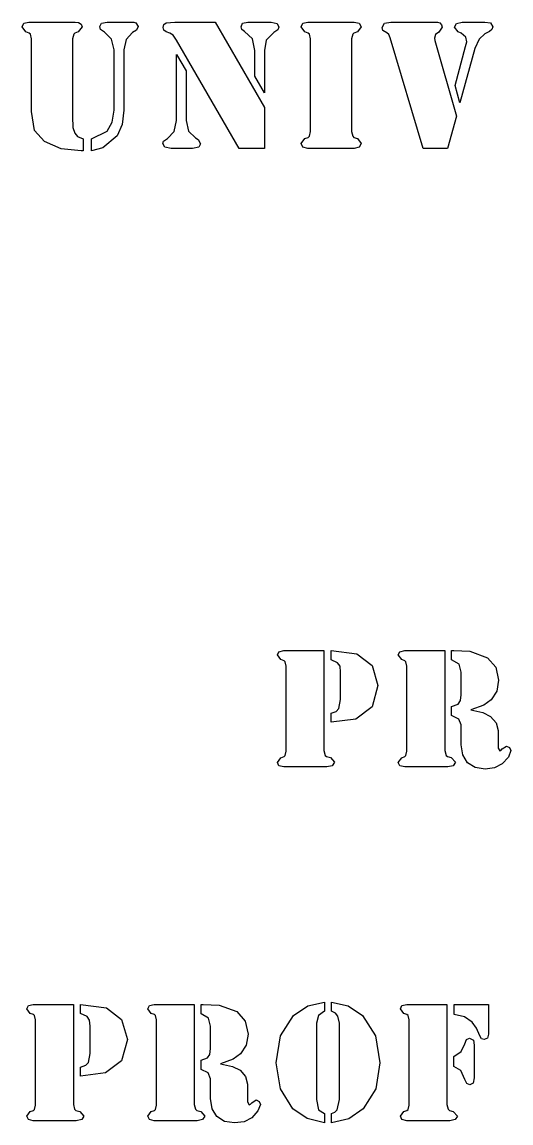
# Model space of a CAD drawing. Extents: x -1 to 447, y 185 to 440.
# Drawn here: x 161.66 to 182.28, y 268.36 to 314.79 of the extents above; entities that cross this region are included whole.
import ezdxf

# ---------------------------------------------------------------- set-up
doc = ezdxf.new("R2010")
doc.units = 0

msp = doc.modelspace()

# ---------------------------------------------------------------- linework, layer by layer
at = {"layer": 'Visible'}
for p, q in [((161.736413, 314.733305), (161.954958, 314.787994)), ((161.954958, 314.787994), (162.056558, 314.787994)), ((162.056558, 314.787994), (163.798837, 314.787994)), ((163.798837, 314.787994), (163.900437, 314.787994)), ((163.900437, 314.787994), (164.040931, 314.772358)), ((164.040931, 314.772358), (164.150468, 314.702031)), ((165.013538, 314.745026), (165.255896, 314.787994)), ((165.255896, 314.787994), (166.212893, 314.787994)), ((166.212893, 314.787994), (166.372965, 314.780189)), ((166.372965, 314.780189), (166.454986, 314.752831)), ((167.74086, 314.760637), (168.100163, 314.787994)), ((168.100163, 314.787994), (169.811221, 314.787994)), ((169.811221, 314.787994), (171.889256, 311.178633)), ((170.96348, 314.737221), (171.186259, 314.787994)), ((171.186259, 314.787994), (172.162835, 314.787994)), ((172.162835, 314.787994), (172.424508, 314.7255)), ((173.503213, 314.733305), (173.722023, 314.787994)), ((173.722023, 314.787994), (173.823623, 314.787994)), ((173.823623, 314.787994), (175.565902, 314.787994)), ((175.565902, 314.787994), (175.667237, 314.787994)), ((175.667237, 314.787994), (175.882078, 314.733305)), ((176.949406, 314.737221), (177.218752, 314.787994)), ((177.218752, 314.787994), (178.957062, 314.787994)), ((178.957062, 314.787994), (179.179841, 314.780189)), ((179.179841, 314.780189), (179.281441, 314.748942)), ((179.988407, 314.729389), (180.226531, 314.787994)), ((180.226531, 314.787994), (181.183528, 314.787994)), ((181.183528, 314.787994), (181.417949, 314.752831)), ((161.662065, 314.580958), (161.736413, 314.733305)), ((161.818434, 314.373922), (161.662065, 314.580958)), ((161.966865, 314.319233), (161.818434, 314.373922)), ((162.013696, 314.276264), (161.966865, 314.319233)), ((163.884827, 314.319233), (163.8417, 314.276264)), ((164.036962, 314.373922), (163.884827, 314.319233)), ((164.193331, 314.580958), (164.036962, 314.373922)), ((164.150468, 314.702031), (164.193331, 314.580958)), ((164.939455, 314.600484), (165.013538, 314.745026)), ((164.974644, 314.46769), (164.939455, 314.600484)), ((165.134717, 314.362201), (164.974644, 314.46769)), ((165.442427, 314.070207), (165.134717, 314.362201)), ((166.326134, 314.342701), (166.056524, 314.053618)), ((166.494144, 314.448164), (166.326134, 314.342701)), ((166.454986, 314.752831), (166.556586, 314.592679)), ((166.556586, 314.592679), (166.494144, 314.448164)), ((167.612008, 314.557516), (167.647197, 314.678616)), ((167.647197, 314.444248), (167.612008, 314.557516)), ((167.647197, 314.678616), (167.74086, 314.760637)), ((167.74086, 314.373922), (167.647197, 314.444248)), ((167.889291, 314.319233), (167.74086, 314.373922)), ((168.030049, 314.233296), (167.889291, 314.319233)), ((170.89707, 314.584874), (170.96348, 314.737221)), ((170.928291, 314.46769), (170.89707, 314.584874)), ((171.041532, 314.385643), (170.928291, 314.46769)), ((171.377553, 314.084865), (171.041532, 314.385643)), ((172.276077, 314.342675), (171.963604, 314.018455)), ((172.45176, 314.452053), (172.276077, 314.342675)), ((172.424508, 314.7255), (172.490918, 314.577042)), ((172.490918, 314.577042), (172.45176, 314.452053)), ((173.429129, 314.584874), (173.503213, 314.733305)), ((173.585233, 314.373922), (173.429129, 314.584874)), ((173.733664, 314.319233), (173.585233, 314.373922)), ((173.78076, 314.276264), (173.733664, 314.319233)), ((175.651627, 314.319233), (175.608764, 314.276264)), ((175.804026, 314.373922), (175.651627, 314.319233)), ((175.960395, 314.584874), (175.804026, 314.373922)), ((175.882078, 314.733305), (175.960395, 314.584874)), ((176.843838, 314.553627), (176.949406, 314.737221)), ((176.882996, 314.424722), (176.843838, 314.553627)), ((177.047037, 314.330954), (176.882996, 314.424722)), ((177.132762, 314.264543), (177.047037, 314.330954)), ((179.238314, 314.366117), (179.09782, 314.260654)), ((179.375103, 314.573153), (179.238314, 314.366117)), ((179.281441, 314.748942), (179.347851, 314.670811)), ((179.347851, 314.670811), (179.375103, 314.573153)), ((179.902417, 314.569237), (179.988407, 314.729389)), ((180.054817, 314.370033), (179.902417, 314.569237)), ((180.183669, 314.323149), (180.054817, 314.370033)), ((180.378931, 314.14347), (180.183669, 314.323149)), ((181.375086, 314.389559), (181.175855, 314.295791)), ((181.480655, 314.46769), (181.375086, 314.389559)), ((181.417949, 314.752831), (181.511875, 314.584874)), ((181.511875, 314.584874), (181.480655, 314.46769)), ((162.060527, 314.07706), (162.013696, 314.276264)), ((162.060527, 311.014565), (162.060527, 314.07706)), ((163.8417, 314.276264), (163.794869, 314.077033)), ((163.794869, 314.077033), (163.794869, 310.799723)), ((165.544821, 313.61613), (165.442427, 314.070207)), ((166.056524, 314.053618), (165.958893, 313.61613)), ((168.170542, 314.026286), (168.030049, 314.233296)), ((170.822987, 309.455986), (168.170542, 314.026286)), ((171.475184, 313.584883), (171.377553, 314.084865)), ((171.963604, 314.018455), (171.889256, 313.584883)), ((173.827591, 314.07706), (173.78076, 314.276264)), ((173.827591, 310.16692), (173.827591, 314.07706)), ((175.608764, 314.276264), (175.561933, 314.07706)), ((175.561933, 314.07706), (175.561933, 310.16692)), ((177.1915, 314.123918), (177.132762, 314.264543)), ((178.582148, 309.455986), (177.1915, 314.123918)), ((179.09782, 314.260654), (179.062631, 314.112223)), ((179.062631, 314.112223), (179.074272, 314.002844)), ((179.074272, 314.002844), (179.980469, 310.823165)), ((180.371258, 313.760645), (180.418089, 313.952044)), ((180.418089, 313.952044), (180.378931, 314.14347)), ((180.933762, 314.061423), (180.757814, 313.666903)), ((181.175855, 314.295791), (180.933762, 314.061423)), ((165.544821, 311.069254), (165.544821, 313.61613)), ((165.958893, 313.61613), (165.958893, 311.065365)), ((168.174511, 313.416899), (168.588583, 312.729406)), ((168.174511, 310.635655), (168.174511, 313.416899)), ((171.475184, 312.502844), (171.475184, 313.584883)), ((171.889256, 313.584883), (171.889256, 311.803631)), ((179.921996, 312.116129), (180.371258, 313.760645)), ((180.757814, 313.666903), (180.1289, 311.381753)), ((168.588583, 312.729406), (168.588583, 310.635655)), ((171.889256, 311.803631), (171.475184, 312.502844)), ((180.1289, 311.381753), (179.921996, 312.116129)), ((165.470737, 310.558503), (165.544821, 311.069254)), ((165.958893, 311.065365), (165.886662, 310.467698)), ((171.889256, 311.178633), (171.889256, 309.455986)), ((162.193348, 310.217694), (162.060527, 311.014565)), ((162.060527, 311.014565), (162.060527, 311.014565)), ((163.794869, 310.799723), (163.810479, 310.334877)), ((168.080849, 310.173746), (168.174511, 310.635655)), ((168.588583, 310.635655), (168.678277, 310.186446)), ((179.980469, 310.823165), (179.609524, 309.455986)), ((162.615093, 309.752848), (162.193348, 310.217694)), ((163.810479, 310.334877), (163.884827, 310.10051)), ((164.595761, 309.862226), (165.247958, 310.18253)), ((165.247958, 310.18253), (165.470737, 310.558503)), ((165.886662, 310.467698), (165.669968, 309.987242)), ((167.799597, 309.881753), (168.080849, 310.173746)), ((168.678277, 310.186446), (168.971435, 309.897389)), ((173.78076, 309.967689), (173.827591, 310.16692)), ((175.561933, 310.16692), (175.608764, 309.967689)), ((163.306713, 309.440349), (162.615093, 309.752848)), ((163.884827, 310.10051), (163.998068, 309.959884)), ((163.998068, 309.959884), (164.236193, 309.862226)), ((164.236193, 309.862226), (164.236193, 309.350496)), ((164.595761, 309.350496), (164.595761, 309.862226)), ((165.669968, 309.987242), (165.064338, 309.487233)), ((167.600366, 309.659106), (167.635555, 309.768485)), ((167.689266, 309.506759), (167.600366, 309.659106)), ((167.635555, 309.768485), (167.799597, 309.881753)), ((168.971435, 309.897389), (169.088645, 309.830979)), ((169.088645, 309.830979), (169.189981, 309.65519)), ((173.429129, 309.659106), (173.585233, 309.870031)), ((173.503213, 309.506759), (173.429129, 309.659106)), ((173.585233, 309.870031), (173.733664, 309.920805)), ((173.733664, 309.920805), (173.78076, 309.967689)), ((175.608764, 309.967689), (175.651627, 309.920805)), ((175.651627, 309.920805), (175.804026, 309.870031)), ((175.804026, 309.870031), (175.960395, 309.659106)), ((175.960395, 309.659106), (175.882078, 309.506759)), ((164.150468, 309.350496), (163.306713, 309.440349)), ((164.236193, 309.350496), (164.150468, 309.350496)), ((165.064338, 309.487233), (164.595761, 309.350523)), ((164.595761, 309.350523), (164.595761, 309.350496)), ((167.955701, 309.455986), (167.689266, 309.506759)), ((168.858194, 309.455986), (167.955701, 309.455986)), ((169.115897, 309.506759), (168.858194, 309.455986)), ((169.189981, 309.65519), (169.115897, 309.506759)), ((171.889256, 309.455986), (170.822987, 309.455986)), ((173.722023, 309.455986), (173.503213, 309.506759)), ((173.823623, 309.455986), (173.722023, 309.455986)), ((175.565902, 309.455986), (173.823623, 309.455986)), ((175.667237, 309.455986), (175.565902, 309.455986)), ((175.882078, 309.506759), (175.667237, 309.455986)), ((179.609524, 309.455986), (178.582148, 309.455986)), ((172.430329, 288.098396), (172.498591, 288.234894)), ((172.573997, 287.904457), (172.430329, 288.098396)), ((172.498591, 288.234894), (172.699674, 288.285165)), ((172.710522, 287.854186), (172.573997, 287.904457)), ((172.699674, 288.285165), (172.793072, 288.285165)), ((172.753384, 287.814684), (172.710522, 287.854186)), ((172.793072, 288.285165), (174.391153, 288.285165)), ((174.391153, 288.285165), (174.391153, 284.065172)), ((174.693042, 287.897286), (174.693042, 288.285165)), ((174.693042, 288.285165), (175.784712, 288.145095)), ((174.972971, 287.771583), (174.693042, 287.897286)), ((175.784712, 288.145095), (176.427649, 287.649478)), ((177.53096, 288.098396), (177.598958, 288.234894)), ((177.674628, 287.904457), (177.53096, 288.098396)), ((177.598958, 288.234894), (177.800305, 288.285165)), ((177.810888, 287.854186), (177.674628, 287.904457)), ((177.800305, 288.285165), (177.893703, 288.285165)), ((177.854016, 287.814684), (177.810888, 287.854186)), ((177.893703, 288.285165), (179.491784, 288.285165)), ((179.491784, 288.285165), (179.491784, 284.065172)), ((179.775417, 287.886518), (179.775417, 288.285165)), ((179.775417, 288.285165), (179.868815, 288.285165)), ((180.091594, 287.710517), (179.775417, 287.886518)), ((179.868815, 288.285165), (180.547735, 288.256431)), ((180.547735, 288.256431), (181.291213, 287.983488)), ((181.291213, 287.983488), (181.643902, 287.578543)), ((172.796511, 287.631513), (172.753384, 287.814684)), ((172.796511, 284.036438), (172.796511, 287.631513)), ((175.073513, 287.620744), (174.972971, 287.771583)), ((175.098648, 287.369338), (175.073513, 287.620744)), ((176.427649, 287.649478), (176.668155, 286.812655)), ((177.897143, 287.631513), (177.854016, 287.814684)), ((177.897143, 284.036438), (177.897143, 287.631513)), ((180.181288, 287.372936), (180.091594, 287.710517)), ((180.181288, 286.421178), (180.181288, 287.372936)), ((181.643902, 287.578543), (181.761642, 287.03173)), ((175.098648, 286.220068), (175.098648, 287.369338)), ((181.761642, 287.03173), (181.682532, 286.571117)), ((176.668155, 286.812655), (176.423944, 285.907596)), ((181.682532, 286.571117), (181.445465, 286.202103)), ((175.023242, 285.842958), (175.098648, 286.220068)), ((179.779121, 285.929133), (180.055611, 286.029701)), ((180.055611, 286.029701), (180.152713, 286.176968)), ((180.152713, 286.176968), (180.181288, 286.421178)), ((181.132993, 285.97943), (180.594302, 285.785491)), ((181.445465, 286.202103), (181.132993, 285.97943)), ((174.696482, 285.645421), (174.912117, 285.720827)), ((174.696482, 285.26114), (174.696482, 285.645421)), ((174.912117, 285.720827), (175.023242, 285.842958)), ((176.423944, 285.907596), (175.741585, 285.394014)), ((179.779121, 285.544853), (179.779121, 285.929133)), ((180.077306, 285.397612), (179.779121, 285.544853)), ((180.594302, 285.785491), (181.100714, 285.674154)), ((180.594302, 285.785491), (180.594302, 285.785491)), ((181.100714, 285.674154), (181.424034, 285.508949)), ((175.741585, 285.394014), (174.696482, 285.26114)), ((174.696482, 285.26114), (174.696482, 285.26114)), ((180.177848, 285.149804), (180.077306, 285.397612)), ((180.181288, 284.916336), (180.177848, 285.149804)), ((181.424034, 285.508949), (181.653957, 285.243175)), ((181.653957, 285.243175), (181.736506, 284.916336)), ((180.181288, 284.312981), (180.181288, 284.916336)), ((181.736506, 284.916336), (181.736506, 284.17291)), ((180.247698, 283.881102), (180.181288, 284.312981)), ((181.736506, 284.17291), (181.811913, 284.057975)), ((181.858479, 284.072342), (181.916158, 284.13698)), ((181.916158, 284.13698), (182.09925, 284.259111)), ((182.09925, 284.259111), (182.221223, 284.194447)), ((182.221223, 284.194447), (182.282341, 284.065172)), ((172.430329, 283.569529), (172.573997, 283.763468)), ((172.573997, 283.763468), (172.710522, 283.810167)), ((172.710522, 283.810167), (172.753384, 283.853268)), ((172.753384, 283.853268), (172.796511, 284.036438)), ((174.391153, 284.065172), (174.445128, 283.864036)), ((174.445128, 283.864036), (174.499103, 283.817337)), ((174.499103, 283.817337), (174.664203, 283.774263)), ((174.664203, 283.774263), (174.836711, 283.576725)), ((177.53096, 283.569529), (177.674628, 283.763468)), ((177.674628, 283.763468), (177.810888, 283.810167)), ((177.810888, 283.810167), (177.854016, 283.853268)), ((177.854016, 283.853268), (177.897143, 284.036438)), ((179.491784, 284.065172), (179.545759, 283.864036)), ((179.545759, 283.864036), (179.59947, 283.817337)), ((179.59947, 283.817337), (179.764834, 283.774263)), ((179.764834, 283.774263), (179.937077, 283.576725)), ((180.447193, 283.555162), (180.247698, 283.881102)), ((181.811913, 284.057975), (181.858479, 284.072342)), ((182.174656, 283.792202), (181.912454, 283.508489)), ((182.282341, 284.065172), (182.174656, 283.792202)), ((172.498591, 283.429459), (172.430329, 283.569529)), ((172.699674, 283.382786), (172.498591, 283.429459)), ((172.793072, 283.382786), (172.699674, 283.382786)), ((174.394857, 283.382786), (172.793072, 283.382786)), ((174.51683, 283.382786), (174.394857, 283.382786)), ((174.743313, 283.425887), (174.51683, 283.382786)), ((174.836711, 283.576725), (174.743313, 283.425887)), ((177.598958, 283.429459), (177.53096, 283.569529)), ((177.800305, 283.382786), (177.598958, 283.429459)), ((177.893703, 283.382786), (177.800305, 283.382786)), ((179.495488, 283.382786), (177.893703, 283.382786)), ((179.617461, 283.382786), (179.495488, 283.382786)), ((179.84368, 283.425887), (179.617461, 283.382786)), ((179.937077, 283.576725), (179.84368, 283.425887)), ((180.764958, 283.353153), (180.447193, 283.555162)), ((181.186968, 283.285816), (180.764958, 283.353153)), ((181.592838, 283.339686), (181.186968, 283.285816)), ((181.912454, 283.508489), (181.592838, 283.339686)), ((173.711704, 273.301115), (174.419199, 273.459124)), ((174.419199, 273.459124), (174.419199, 273.071246)), ((174.71368, 273.071246), (174.71368, 273.459124)), ((174.71368, 273.459124), (175.421175, 273.301115)), ((161.865529, 273.175412), (161.933792, 273.311884)), ((162.009198, 272.981473), (161.865529, 273.175412)), ((161.933792, 273.311884), (162.134875, 273.362155)), ((162.145723, 272.931176), (162.009198, 272.981473)), ((162.134875, 273.362155), (162.228273, 273.362155)), ((162.228273, 273.362155), (163.826619, 273.362155)), ((163.826619, 273.362155), (163.826619, 269.142056)), ((164.128243, 272.974276), (164.128243, 273.362155)), ((164.128243, 273.362155), (165.219913, 273.222085)), ((165.219913, 273.222085), (165.862849, 272.726468)), ((166.96616, 273.175412), (167.034423, 273.311884)), ((167.109829, 272.981473), (166.96616, 273.175412)), ((167.034423, 273.311884), (167.235506, 273.362155)), ((167.246354, 272.931176), (167.109829, 272.981473)), ((167.235506, 273.362155), (167.328904, 273.362155)), ((167.328904, 273.362155), (168.926985, 273.362155)), ((168.926985, 273.362155), (168.926985, 269.142056)), ((169.210883, 272.963508), (169.210883, 273.362155)), ((169.210883, 273.362155), (169.30428, 273.362155)), ((169.30428, 273.362155), (169.982936, 273.333421)), ((169.982936, 273.333421), (170.726414, 273.060477)), ((170.726414, 273.060477), (171.079368, 272.655533)), ((173.115334, 272.891673), (173.711704, 273.301115)), ((174.419199, 273.071246), (174.160437, 272.895272)), ((174.882484, 272.988643), (174.71368, 273.071246)), ((174.71368, 273.071246), (174.71368, 273.071246)), ((174.986465, 272.870136), (174.882484, 272.988643)), ((175.421175, 273.301115), (176.020984, 272.891673)), ((177.616155, 273.175412), (177.684418, 273.311884)), ((177.759824, 272.981473), (177.616155, 273.175412)), ((177.684418, 273.311884), (177.885501, 273.362155)), ((177.896349, 272.931176), (177.759824, 272.981473)), ((177.885501, 273.362155), (177.978899, 273.362155)), ((177.978899, 273.362155), (179.577245, 273.362155)), ((179.577245, 273.362155), (179.577245, 269.142056)), ((179.893157, 273.362155), (181.34069, 273.362155)), ((179.893157, 272.941944), (179.893157, 273.362155)), ((181.34069, 273.362155), (181.34069, 272.108719)), ((162.18885, 272.891673), (162.145723, 272.931176)), ((162.231977, 272.708502), (162.18885, 272.891673)), ((162.231977, 269.113481), (162.231977, 272.708502)), ((164.408437, 272.848573), (164.128243, 272.974276)), ((164.508978, 272.697734), (164.408437, 272.848573)), ((164.534114, 272.446327), (164.508978, 272.697734)), ((165.862849, 272.726468), (166.10362, 271.889645)), ((167.289481, 272.891673), (167.246354, 272.931176)), ((167.332343, 272.708502), (167.289481, 272.891673)), ((167.332343, 269.113481), (167.332343, 272.708502)), ((169.526795, 272.787533), (169.210883, 272.963508)), ((169.616753, 272.449926), (169.526795, 272.787533)), ((171.079368, 272.655533), (171.196843, 272.108719)), ((172.565795, 272.033313), (173.115334, 272.891673)), ((174.160437, 272.895272), (174.085031, 272.568432)), ((174.085031, 272.568432), (174.085031, 269.357691)), ((175.051288, 272.568432), (174.986465, 272.870136)), ((175.051288, 269.357691), (175.051288, 272.568432)), ((176.020984, 272.891673), (176.570523, 272.037811)), ((177.939476, 272.891673), (177.896349, 272.931176)), ((177.982603, 272.708502), (177.939476, 272.891673)), ((177.982603, 269.113481), (177.982603, 272.708502)), ((180.317019, 272.837804), (179.893157, 272.941944)), ((180.640339, 272.618729), (180.317019, 272.837804)), ((180.834278, 272.367323), (180.640339, 272.618729)), ((164.534114, 271.297058), (164.534114, 272.446327)), ((169.616753, 271.498168), (169.616753, 272.449926)), ((171.196843, 272.108719), (171.117997, 271.648133)), ((180.974243, 272.044082), (180.834278, 272.367323)), ((181.34069, 272.108719), (181.297563, 271.932745)), ((166.10362, 271.889645), (165.85941, 270.984585)), ((171.117997, 271.648133), (170.880931, 271.279093)), ((172.382704, 270.905581), (172.565795, 272.033313)), ((176.570523, 272.037811), (176.753615, 270.905581)), ((180.184198, 271.379661), (180.331306, 271.699304)), ((180.331306, 271.699304), (180.406712, 271.886073)), ((180.406712, 271.886073), (180.539533, 271.939942)), ((180.539533, 271.939942), (180.697754, 271.850142)), ((180.697754, 271.850142), (180.722889, 271.638238)), ((180.722889, 271.638238), (180.722889, 270.269973)), ((181.042505, 271.91478), (180.974243, 272.044082)), ((181.157334, 271.878876), (181.042505, 271.91478)), ((181.297563, 271.932745), (181.157334, 271.878876)), ((164.458707, 270.919948), (164.534114, 271.297058)), ((169.491076, 271.106717), (169.587913, 271.253957)), ((169.587913, 271.253957), (169.616753, 271.498168)), ((170.880931, 271.279093), (170.568458, 271.05642)), ((179.875165, 271.164158), (180.184198, 271.379661)), ((179.875165, 270.747546), (179.875165, 271.164158)), ((164.131683, 270.72241), (164.347318, 270.797843)), ((164.131683, 270.338236), (164.131683, 270.72241)), ((164.347318, 270.797843), (164.458707, 270.919948)), ((165.85941, 270.984585), (165.17705, 270.471056)), ((169.214322, 271.006149), (169.491076, 271.106717)), ((169.214322, 270.621842), (169.214322, 271.006149)), ((170.568458, 271.05642), (170.029767, 270.86248)), ((170.029767, 270.86248), (170.536179, 270.751144)), ((170.029767, 270.86248), (170.029767, 270.86248)), ((170.536179, 270.751144), (170.859235, 270.585938)), ((172.557858, 269.796634), (172.382704, 270.905581)), ((176.753615, 270.905581), (176.578461, 269.796634)), ((180.166206, 270.571571), (179.875165, 270.747546)), ((179.875165, 270.747546), (179.875165, 270.747546)), ((165.17705, 270.471056), (164.131683, 270.338236)), ((164.131683, 270.338236), (164.131683, 270.338236)), ((169.512507, 270.474496), (169.214322, 270.621842)), ((169.613049, 270.226846), (169.512507, 270.474496)), ((169.616753, 269.993219), (169.613049, 270.226846)), ((170.859235, 270.585938), (171.089157, 270.320244)), ((171.089157, 270.320244), (171.171707, 269.993219)), ((180.342154, 270.190863), (180.166206, 270.571571)), ((180.722889, 270.269973), (180.683202, 270.036346)), ((169.616753, 269.38997), (169.616753, 269.993219)), ((171.171707, 269.993219), (171.171707, 269.250006)), ((173.083055, 268.962669), (172.557858, 269.796634)), ((176.578461, 269.796634), (176.053264, 268.962669)), ((180.41756, 270.022059), (180.342154, 270.190863)), ((180.546941, 269.971788), (180.41756, 270.022059)), ((180.683202, 270.036346), (180.546941, 269.971788)), ((169.683163, 268.958171), (169.616753, 269.38997)), ((171.351359, 269.214023), (171.534451, 269.335995)), ((171.534451, 269.335995), (171.656688, 269.271437)), ((171.656688, 269.271437), (171.717807, 269.142056)), ((174.085031, 269.357691), (174.171285, 268.912398)), ((174.954186, 268.912398), (175.051288, 269.357691)), ((161.865529, 268.646492), (162.009198, 268.840431)), ((162.009198, 268.840431), (162.145723, 268.887263)), ((162.145723, 268.887263), (162.18885, 268.93039)), ((162.18885, 268.93039), (162.231977, 269.113481)), ((163.826619, 269.142056), (163.880329, 268.940973)), ((163.880329, 268.940973), (163.934304, 268.894406)), ((163.934304, 268.894406), (164.099404, 268.851279)), ((164.099404, 268.851279), (164.271912, 268.653636)), ((166.96616, 268.646492), (167.109829, 268.840431)), ((167.109829, 268.840431), (167.246354, 268.887263)), ((167.246354, 268.887263), (167.289481, 268.93039)), ((167.289481, 268.93039), (167.332343, 269.113481)), ((168.926985, 269.142056), (168.98096, 268.940973)), ((168.98096, 268.940973), (169.034935, 268.894406)), ((169.034935, 268.894406), (169.200035, 268.851279)), ((169.200035, 268.851279), (169.372543, 268.653636)), ((169.882394, 268.632204), (169.683163, 268.958171)), ((171.171707, 269.250006), (171.247113, 269.134912)), ((171.247113, 269.134912), (171.293945, 269.149464)), ((171.293945, 269.149464), (171.351359, 269.214023)), ((171.609857, 268.869271), (171.347655, 268.585373)), ((171.717807, 269.142056), (171.609857, 268.869271)), ((173.686569, 268.545157), (173.083055, 268.962669)), ((174.171285, 268.912398), (174.419199, 268.757881)), ((174.71368, 268.757881), (174.857348, 268.811856)), ((174.857348, 268.811856), (174.954186, 268.912398)), ((176.053264, 268.962669), (175.448956, 268.543305)), ((177.616155, 268.646492), (177.759824, 268.840431)), ((177.759824, 268.840431), (177.896349, 268.887263)), ((177.896349, 268.887263), (177.939476, 268.93039)), ((177.939476, 268.93039), (177.982603, 269.113481)), ((179.577245, 269.142056), (179.630955, 268.940973)), ((179.630955, 268.940973), (179.68493, 268.894406)), ((179.68493, 268.894406), (179.85003, 268.851279)), ((179.85003, 268.851279), (180.022538, 268.653636)), ((161.933792, 268.506528), (161.865529, 268.646492)), ((162.134875, 268.459696), (161.933792, 268.506528)), ((162.228273, 268.459696), (162.134875, 268.459696)), ((163.830058, 268.459696), (162.228273, 268.459696)), ((163.952296, 268.459696), (163.830058, 268.459696)), ((164.178514, 268.502823), (163.952296, 268.459696)), ((164.271912, 268.653636), (164.178514, 268.502823)), ((167.034423, 268.506528), (166.96616, 268.646492)), ((167.235506, 268.459696), (167.034423, 268.506528)), ((167.328904, 268.459696), (167.235506, 268.459696)), ((168.930689, 268.459696), (167.328904, 268.459696)), ((169.052662, 268.459696), (168.930689, 268.459696)), ((169.279145, 268.502823), (169.052662, 268.459696)), ((169.372543, 268.653636), (169.279145, 268.502823)), ((170.200158, 268.430063), (169.882394, 268.632204)), ((170.622168, 268.362859), (170.200158, 268.430063)), ((171.028039, 268.416569), (170.622168, 268.362859)), ((171.347655, 268.585373), (171.028039, 268.416569)), ((174.419199, 268.362859), (173.686569, 268.545157)), ((174.419199, 268.757881), (174.419199, 268.362859)), ((174.71368, 268.362859), (174.71368, 268.757881)), ((175.448956, 268.543305), (174.71368, 268.362859)), ((177.684418, 268.506528), (177.616155, 268.646492)), ((177.885501, 268.459696), (177.684418, 268.506528)), ((177.978899, 268.459696), (177.885501, 268.459696)), ((179.580684, 268.459696), (177.978899, 268.459696)), ((179.702922, 268.459696), (179.580684, 268.459696)), ((179.92914, 268.502823), (179.702922, 268.459696)), ((180.022538, 268.653636), (179.92914, 268.502823))]:
    msp.add_line(p, q, dxfattribs=at)

doc.saveas('drawing.dxf')
